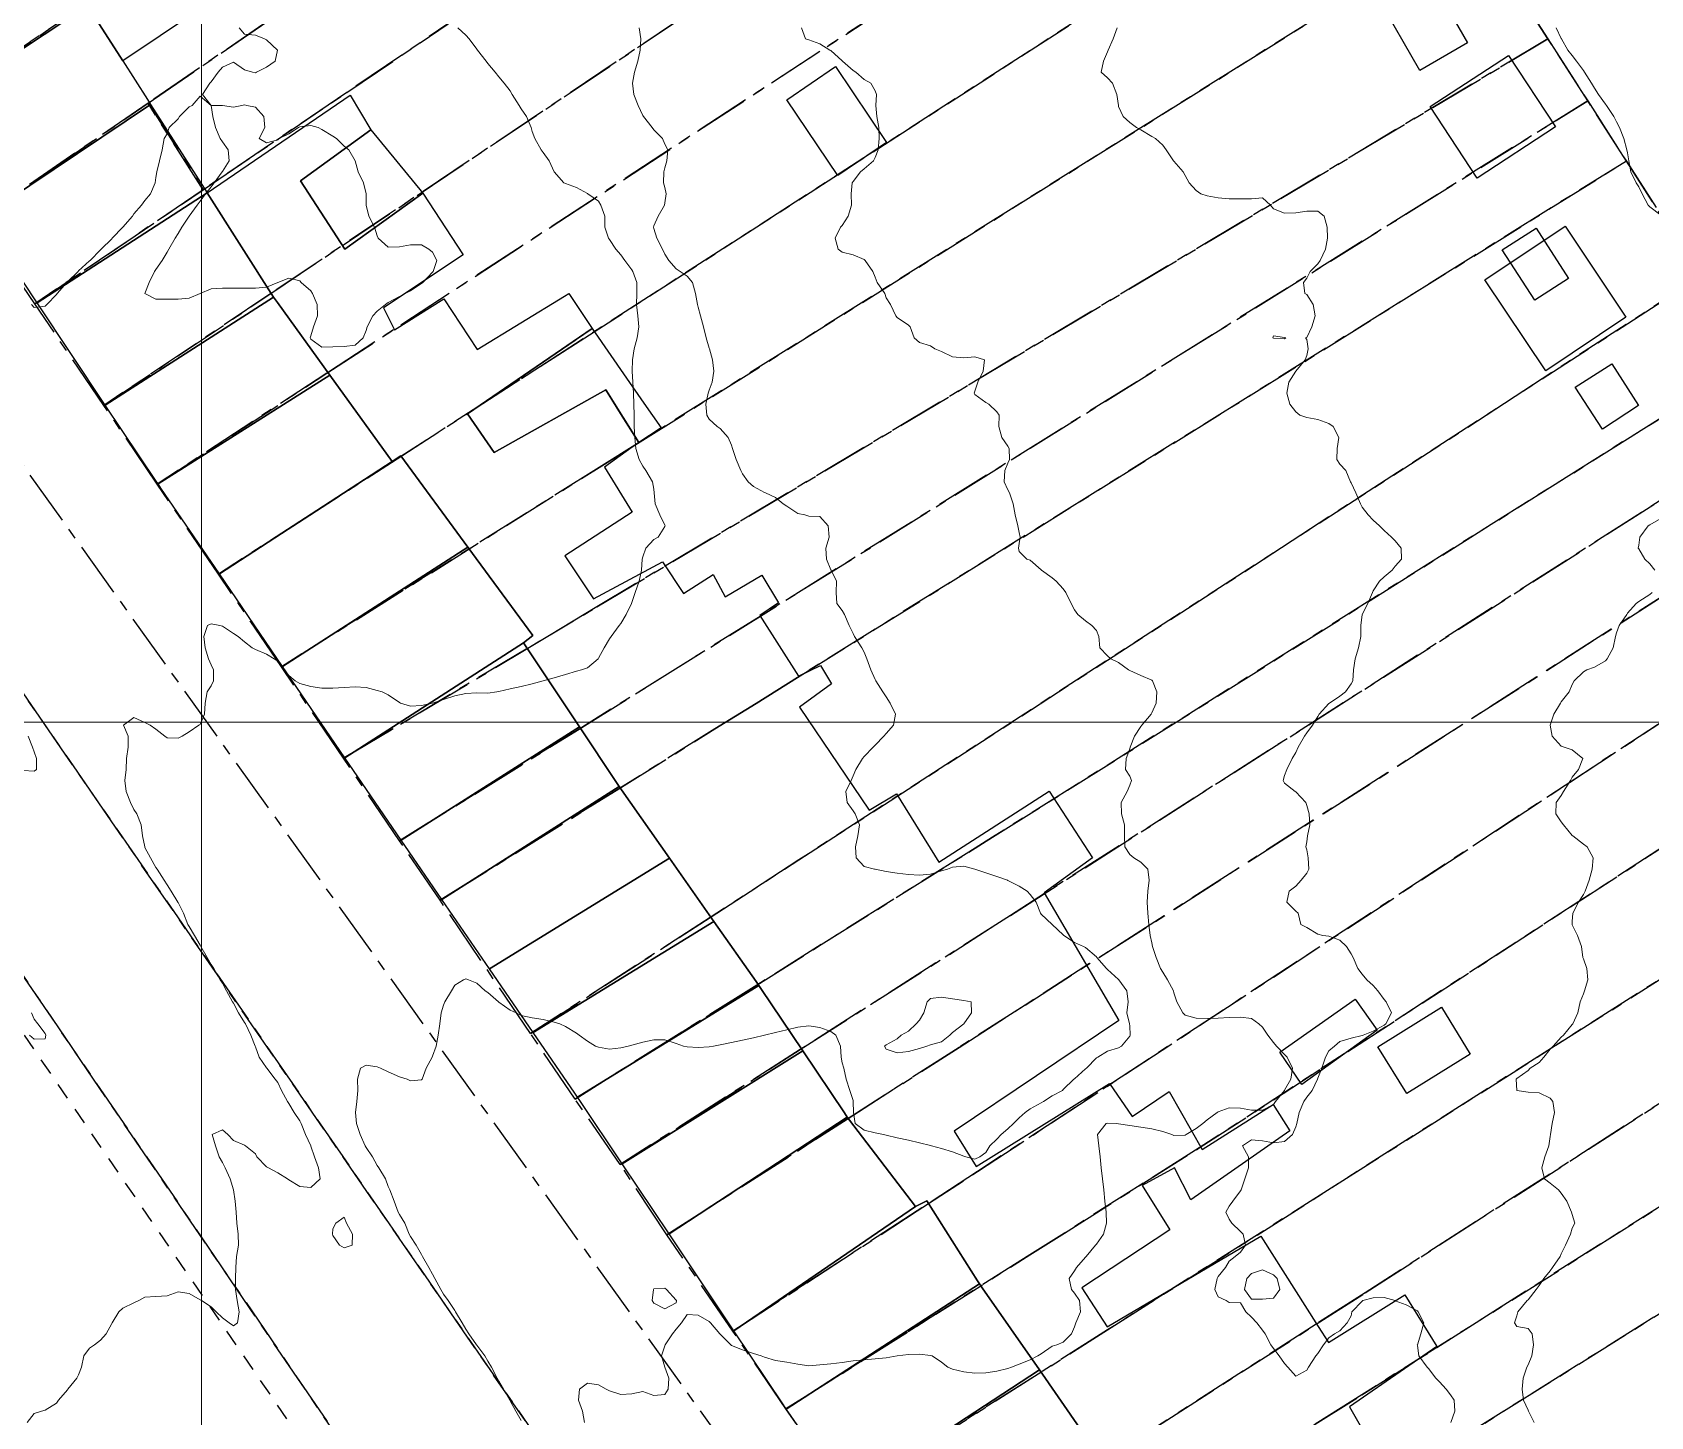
# Model space of a CAD drawing. Header units: centimetres. Extents: x 0 to 642158, y -847 to 649707.
# Drawn here: x 616659.2 to 616732.3, y 621356 to 621418.5 of the extents above; entities that cross this region are included whole.
import ezdxf

# ---------------------------------------------------------------- set-up
doc = ezdxf.new("R2010")
doc.units = ezdxf.units.CM
doc.header["$MEASUREMENT"] = 0
doc.linetypes.add('CENTERX2', pattern=[4, 2.5, -0.5, 0.5, -0.5])
doc.linetypes.add('JIS_02_0.7', pattern=[1.35, 0.75, -0.6])
for name, color, linetype, lineweight in [('MEV_grille', 254, 'Continuous', 9), ('WAL_parcellaire agricole', 7, 'JIS_02_0.7', 25), ('WAL_topographie 0.5', 253, 'Continuous', 20)]:
    doc.layers.add(name, color=color, linetype=linetype, lineweight=lineweight)
doc.layers.add('SPW_batiments', color=7, linetype='Continuous')
doc.layers.add('SPW_parcellaire cadastral', color=7, linetype='CENTERX2', lineweight=25, true_color=0xff0542)

# ---------------------------------------------------------------- blocks, each defined once
blk = doc.blocks.new('*U114')
at = {"layer": 'MEV_grille', "transparency": 33554687}
blk.add_lwpolyline([(-1338.461, 0), (1338.461, 0)], dxfattribs=at)
blk = doc.blocks.new('*U115')
at = {"layer": 'MEV_grille', "color": 0, "linetype": 'ByBlock', "lineweight": -2, "transparency": 16777216}
blk.add_blockref('*U114', (0, -1000), dxfattribs=at)
blk = doc.blocks.new('*U112')
at = {"layer": 'MEV_grille', "transparency": 33554687}
blk.add_lwpolyline([(0, 1825.476), (0, -1825.476)], dxfattribs=at)
blk = doc.blocks.new('*U113')
at = {"layer": 'MEV_grille', "color": 0, "linetype": 'ByBlock', "lineweight": -2, "transparency": 16777216}
blk.add_blockref('*U112', (1300, 0), dxfattribs=at)

msp = doc.modelspace()

# ---------------------------------------------------------------- linework, layer by layer
at = {"layer": 'SPW_batiments'}
for points in [[(616657.609, 621437.147), (616660.159, 621438.715), (616660.926, 621437.798), (616659.259, 621436.798), (616660.56, 621434.615), (616663.126, 621436.348), (616663.809, 621435.398), (616662.677, 621434.448), (616666.01, 621429.249), (616664.44, 621428.086), (616661.711, 621426.065), (616664.728, 621421.698), (616668.778, 621424.349), (616669.861, 621422.949), (616667.711, 621421.566), (616668.311, 621420.666), (616663.254, 621417.256), (616661.661, 621419.748), (616662.128, 621419.948), (616659.182, 621424.264), (616659.055, 621424.45)], [(616659.182, 621424.264), (616662.128, 621419.948), (616661.661, 621419.748), (616653.862, 621414.597), (616653.753, 621414.75), (616650.811, 621418.863), (616659.055, 621424.45), (616659.182, 621424.264)], [(616724.011, 621418.072), (616721.861, 621416.822), (616720.011, 621420.072), (616722.16, 621421.305), (616724.011, 621418.072)], [(616663.254, 621417.256), (616664.362, 621415.523), (616664.511, 621415.288), (616656.832, 621410.15), (616653.958, 621414.453), (616653.862, 621414.597), (616661.661, 621419.748), (616663.254, 621417.256)], [(616697.762, 621413.569), (616695.562, 621412.085), (616693.262, 621415.502), (616695.461, 621417.002), (616697.762, 621413.569)], [(616722.334, 621415.193), (616725.863, 621417.512), (616727.984, 621414.283), (616724.455, 621411.964), (616722.334, 621415.193)], [(616707.482, 621354.071), (616704.667, 621358.12), (616702.088, 621361.83), (616701.96, 621362.015), (616701.879, 621362.142), (616699.584, 621365.753), (616699.067, 621365.503), (616696.094, 621369.402), (616695.985, 621369.546), (616695.859, 621369.733), (616693.973, 621372.539), (616692.08, 621375.358), (616691.996, 621375.483), (616691.867, 621375.667), (616689.961, 621378.382), (616687.954, 621381.242), (616685.786, 621384.329), (616685.682, 621384.477), (616685.557, 621384.664), (616683.889, 621387.172), (616681.365, 621390.968), (616681.781, 621391.301), (616678.843, 621395.297), (616675.814, 621399.417), (616675.431, 621399.167), (616672.612, 621403.065), (616670.24, 621406.347), (616670.068, 621406.592), (616667.061, 621411.298), (616673.529, 621415.716), (616674.462, 621414.15)], [(616667.061, 621411.298), (616659.38, 621406.331), (616656.832, 621410.15), (616664.511, 621415.288), (616667.061, 621411.298)], [(616676.804, 621411.283), (616673.28, 621408.75), (616671.279, 621411.849), (616674.462, 621414.15), (616676.804, 621411.283)], [(616674.462, 621414.15), (616671.279, 621411.849), (616673.279, 621408.749), (616676.804, 621411.283), (616678.63, 621408.5), (616675.03, 621406.1), (616675.53, 621405.117), (616677.763, 621406.517), (616679.263, 621404.217), (616683.215, 621406.63), (616683.413, 621406.751), (616684.455, 621405.168), (616678.83, 621401.317), (616680.031, 621399.567), (616685.08, 621402.401), (616686.563, 621400.018), (616686.263, 621399.802), (616685.014, 621398.901), (616686.264, 621396.868), (616683.231, 621394.901), (616684.514, 621392.951), (616687.637, 621394.633), (616688.581, 621393.201), (616689.931, 621394.052), (616690.464, 621393.052), (616692.131, 621394.019), (616692.881, 621392.769), (616692.031, 621392.202), (616693.782, 621389.469), (616694.781, 621389.952), (616695.282, 621389.119), (616693.832, 621388.069), (616696.982, 621383.403), (616698.215, 621384.153), (616700.132, 621381.053), (616705.115, 621384.271), (616707.065, 621381.254), (616704.883, 621379.67), (616708.266, 621373.904), (616700.817, 621368.903), (616701.817, 621367.303), (616707.834, 621371.054), (616708.867, 621369.571), (616710.534, 621370.704), (616712.017, 621368.071), (616715.234, 621370.105), (616715.984, 621368.922), (616711.517, 621365.804), (616710.767, 621367.254), (616709.317, 621366.454), (616710.567, 621364.454), (616706.585, 621361.821), (616707.735, 621360.071), (616714.675, 621364.163), (616717.272, 621360.075), (616717.735, 621359.355), (616721.185, 621361.506), (616722.635, 621359.173), (616718.685, 621356.455), (616720.586, 621353.123)], [(616670.068, 621406.592), (616662.461, 621401.714), (616659.38, 621406.331), (616667.061, 621411.298), (616670.068, 621406.592)], [(616724.803, 621407.362), (616728.423, 621409.791), (616731.175, 621405.688), (616727.556, 621403.26), (616724.803, 621407.362)], [(616728.579, 621407.423), (616727.062, 621406.456), (616725.579, 621408.723), (616727.112, 621409.706), (616728.579, 621407.423)], [(616670.24, 621406.347), (616672.612, 621403.065), (616664.843, 621398.147), (616664.76, 621398.272), (616662.461, 621401.714), (616670.068, 621406.592), (616670.24, 621406.347)], [(616686.014, 621402.925), (616686.794, 621401.804), (616687.576, 621400.68), (616686.564, 621400.018), (616685.82, 621401.213), (616685.08, 621402.401), (616680.031, 621399.567), (616678.83, 621401.317), (616683.686, 621404.641), (616683.758, 621404.69), (616684.455, 621405.168), (616686.014, 621402.925)], [(616675.431, 621399.167), (616667.614, 621394.082), (616664.97, 621397.961), (616664.843, 621398.147), (616672.612, 621403.065), (616675.431, 621399.167)], [(616731.746, 621401.689), (616730.113, 621400.623), (616728.88, 621402.523), (616730.53, 621403.573), (616731.746, 621401.689)], [(616678.843, 621395.297), (616670.465, 621389.899), (616667.614, 621394.082), (616675.431, 621399.167), (616675.814, 621399.417), (616678.843, 621395.297)], [(616681.781, 621391.301), (616681.365, 621390.968), (616673.282, 621385.767), (616670.465, 621389.899), (616678.843, 621395.297), (616681.781, 621391.301)], [(616683.889, 621387.172), (616675.834, 621382.05), (616673.282, 621385.767), (616681.365, 621390.968), (616683.889, 621387.172)], [(616685.557, 621384.664), (616685.682, 621384.477), (616677.672, 621379.371), (616675.834, 621382.05), (616683.889, 621387.172), (616685.557, 621384.664)], [(616685.786, 621384.329), (616687.954, 621381.242), (616679.819, 621376.244), (616677.672, 621379.371), (616685.682, 621384.477), (616685.786, 621384.329)], [(616689.961, 621378.382), (616681.796, 621373.365), (616679.819, 621376.244), (616687.954, 621381.242), (616689.961, 621378.382)], [(616691.867, 621375.667), (616691.996, 621375.483), (616683.801, 621370.443), (616683.673, 621370.629), (616681.796, 621373.365), (616689.961, 621378.382), (616691.867, 621375.667)], [(616692.08, 621375.358), (616693.973, 621372.539), (616685.815, 621367.433), (616683.902, 621370.293), (616683.801, 621370.443), (616691.996, 621375.483), (616692.08, 621375.358)], [(616719.933, 621373.472), (616716.525, 621371.014), (616715.533, 621372.472), (616718.933, 621374.872), (616719.933, 621373.472)], [(616724.133, 621372.389), (616721.267, 621370.606), (616719.966, 621372.722), (616722.833, 621374.506), (616724.133, 621372.389)], [(616695.859, 621369.733), (616695.985, 621369.546), (616687.933, 621364.268), (616685.815, 621367.433), (616693.973, 621372.539), (616695.859, 621369.733)], [(616696.094, 621369.402), (616699.067, 621365.503), (616690.866, 621359.884), (616687.933, 621364.268), (616695.985, 621369.546), (616696.094, 621369.402)], [(616701.879, 621362.142), (616701.96, 621362.015), (616693.233, 621356.349), (616693.108, 621356.536), (616690.866, 621359.884), (616699.067, 621365.503), (616699.584, 621365.753), (616701.879, 621362.142)], [(616702.088, 621361.83), (616704.667, 621358.12), (616695.948, 621352.417), (616693.318, 621356.225), (616693.233, 621356.349), (616701.96, 621362.015), (616702.088, 621361.83)], [(616707.482, 621354.071), (616707.61, 621353.886), (616698.766, 621348.335), (616695.948, 621352.417), (616704.667, 621358.12), (616707.482, 621354.071)]]:
    msp.add_lwpolyline(points, dxfattribs=at)
at = {"layer": 'SPW_parcellaire cadastral'}
for points in [[(616566.625, 621511.044), (616564.791, 621513.686), (616562.26, 621517.345), (616562.09, 621517.555), (616560.837, 621519.073), (616559.593, 621520.62), (616559.431, 621521.093), (616562.84, 621525.118), (616566.156, 621529.044), (616642.743, 621421.307), (616722.612, 621309.833), (616752.379, 621269.003), (616769.052, 621263.236), (616759.547, 621253.317), (616749.116, 621266.152), (616727.057, 621293.296), (616697.336, 621332.785), (616601.598, 621471.483), (616596.393, 621467.821), (616586.863, 621481.938), (616577.257, 621496.035), (616566.625, 621511.044)], [(616759.547, 621253.317), (616758.203, 621251.915), (616755.27, 621248.854), (616753.119, 621246.609), (616718.835, 621287.856), (616605.696, 621453.681), (616596.393, 621467.821), (616601.598, 621471.483), (616697.336, 621332.785), (616727.057, 621293.296), (616749.116, 621266.152), (616759.547, 621253.317)], [(616843.298, 621468.926), (616844.699, 621459.573), (616763.576, 621407.792), (616743.058, 621394.144), (616740.611, 621398.066), (616738.619, 621401.169), (616736.954, 621403.762), (616734.539, 621407.524), (616731.193, 621412.737), (616729.448, 621415.455), (616727.649, 621418.257), (616724.212, 621423.611), (616721.042, 621428.548), (616718.189, 621432.992), (616715.449, 621437.26), (616712.283, 621442.191), (616709.628, 621446.327)], [(616703.931, 621455.201), (616707.044, 621450.352), (616668.574, 621424.506), (616666.569, 621423.159), (616661.967, 621420.067), (616653.69, 621414.506), (616650.745, 621418.842), (616658.965, 621424.462), (616703.931, 621455.201)], [(616605.696, 621453.681), (616718.835, 621287.856), (616753.119, 621246.609)], [(616664.392, 621415.351), (616656.697, 621410.082), (616653.69, 621414.506), (616661.967, 621420.067), (616666.569, 621423.159), (616668.574, 621424.506), (616707.044, 621450.352), (616709.628, 621446.327), (616664.392, 621415.351)], [(616664.392, 621415.351), (616709.628, 621446.327), (616712.283, 621442.191), (616673.378, 621415.838), (616666.889, 621411.442), (616664.392, 621415.351)], [(616715.449, 621437.26), (616669.903, 621406.726), (616662.396, 621401.694), (616659.276, 621406.285), (616666.889, 621411.442), (616673.378, 621415.838), (616712.283, 621442.191), (616715.449, 621437.26)], [(616715.449, 621437.26), (616718.189, 621432.992), (616672.472, 621403.148), (616664.807, 621398.145), (616662.396, 621401.694), (616669.903, 621406.726), (616715.449, 621437.26)], [(616664.807, 621398.145), (616672.472, 621403.148), (616718.189, 621432.992), (616721.042, 621428.548), (616683.708, 621404.479), (616675.387, 621399.115), (616667.572, 621394.076), (616664.807, 621398.145)], [(616670.416, 621389.89), (616667.572, 621394.076), (616675.387, 621399.115), (616683.708, 621404.479), (616721.042, 621428.548), (616724.212, 621423.611), (616686.51, 621399.978), (616684.895, 621398.966), (616670.416, 621389.89)], [(616727.649, 621418.257), (616684.673, 621392.589), (616681.476, 621390.68), (616673.227, 621385.753), (616670.416, 621389.89), (616684.895, 621398.966), (616686.51, 621399.978), (616724.212, 621423.611), (616727.649, 621418.257)], [(616727.649, 621418.257), (616729.448, 621415.455), (616683.874, 621387.075), (616675.76, 621382.024), (616673.227, 621385.753), (616681.476, 621390.68), (616684.673, 621392.589), (616727.649, 621418.257)], [(616675.76, 621382.024), (616683.874, 621387.075), (616729.448, 621415.455), (616731.193, 621412.737), (616693.744, 621389.404), (616691.867, 621388.235), (616690.009, 621387.078), (616685.67, 621384.374), (616677.586, 621379.337), (616675.76, 621382.024)], [(616659.276, 621406.285), (616656.697, 621410.082), (616664.392, 621415.351), (616666.889, 621411.442), (616659.276, 621406.285)], [(616734.539, 621407.524), (616693.801, 621381.158), (616689.798, 621378.567), (616681.679, 621373.313), (616677.586, 621379.337), (616685.67, 621384.374), (616690.009, 621387.078), (616691.867, 621388.235), (616693.744, 621389.404), (616731.193, 621412.737), (616734.539, 621407.524)], [(616736.954, 621403.762), (616702.55, 621382.186), (616701.475, 621381.512), (616694.813, 621377.334), (616691.899, 621375.507), (616683.687, 621370.357), (616681.679, 621373.313), (616689.798, 621378.567), (616693.801, 621381.158), (616734.539, 621407.524), (616736.954, 621403.762)], [(616693.218, 621356.362), (616690.817, 621359.874), (616699.139, 621365.301), (616701.875, 621367.085), (616743.058, 621394.144), (616763.576, 621407.792), (616766.461, 621403.571), (616711.894, 621368.151), (616709.229, 621366.469), (616705.797, 621364.302), (616704.232, 621363.314), (616693.218, 621356.362)], [(616736.954, 621403.762), (616738.619, 621401.169), (616703.361, 621378.657), (616693.858, 621372.59), (616685.732, 621367.402), (616683.687, 621370.357), (616691.899, 621375.507), (616694.813, 621377.334), (616701.475, 621381.512), (616702.55, 621382.186), (616736.954, 621403.762)], [(616693.218, 621356.362), (616704.232, 621363.314), (616705.797, 621364.302), (616709.229, 621366.469), (616711.894, 621368.151), (616766.461, 621403.571), (616769.222, 621399.536), (616738.445, 621379.409), (616707.749, 621359.928), (616695.915, 621352.417), (616693.218, 621356.362)], [(616738.619, 621401.169), (616740.611, 621398.066), (616704.022, 621374.605), (616701.041, 621372.693), (616695.978, 621369.448), (616687.839, 621364.229), (616685.732, 621367.402), (616693.858, 621372.59), (616703.361, 621378.657), (616738.619, 621401.169)], [(616743.058, 621394.144), (616701.875, 621367.085), (616699.139, 621365.301), (616690.817, 621359.874), (616687.839, 621364.229), (616695.978, 621369.448), (616701.041, 621372.693), (616704.022, 621374.605), (616740.611, 621398.066), (616743.058, 621394.144)], [(616775.859, 621388.838), (616778.838, 621384.107), (616723.226, 621349.439), (616721.529, 621348.381), (616719.201, 621346.929), (616714.046, 621343.716), (616705.746, 621338.542), (616703.102, 621342.142), (616711.979, 621347.698), (616722.256, 621354.13), (616746.002, 621368.991), (616775.859, 621388.838)], [(616741.196, 621375.617), (616719.391, 621361.607), (616717.174, 621360.183), (616713.892, 621358.074), (616710.43, 621355.85), (616698.715, 621348.323), (616695.915, 621352.417), (616707.749, 621359.928), (616738.445, 621379.409), (616741.196, 621375.617)], [(616699.561, 621344.58), (616697.525, 621347.558), (616698.715, 621348.323), (616710.43, 621355.85), (616713.892, 621358.074), (616717.174, 621360.183), (616719.391, 621361.607), (616741.196, 621375.617), (616743.566, 621372.35), (616719.245, 621356.997), (616716.895, 621355.518), (616709.645, 621350.944), (616700.758, 621345.335), (616699.561, 621344.58)], [(616699.561, 621344.58), (616700.758, 621345.335), (616709.645, 621350.944), (616716.895, 621355.518), (616719.245, 621356.997), (616743.566, 621372.35), (616746.002, 621368.991), (616722.256, 621354.13), (616711.979, 621347.698), (616703.102, 621342.142), (616701.902, 621341.392), (616699.561, 621344.58)]]:
    msp.add_lwpolyline(points, dxfattribs=at)
at = {"layer": 'WAL_parcellaire agricole'}
msp.add_lwpolyline([(616552.813, 621416.834), (616604.308, 621453.507), (616619.144, 621431.175), (616673.319, 621352.016), (616635.423, 621323.445), (616582.717, 621382.138), (616552.813, 621416.834)], dxfattribs=at)
at = {"layer": 'WAL_topographie 0.5'}
for points in [[(616678.398, 621418.75), (616678.75, 621418.427), (616678.897, 621418.25), (616679.25, 621417.784), (616679.276, 621417.75), (616679.665, 621417.25), (616679.75, 621417.141), (616680.077, 621416.75), (616680.25, 621416.539), (616680.482, 621416.25), (616680.75, 621415.901), (616680.852, 621415.75), (616681.16, 621415.25), (616681.25, 621415.1), (616681.491, 621414.75), (616681.705, 621414.25), (616681.75, 621414.073), (616681.87, 621413.75), (616682.161, 621413.25), (616682.25, 621413.125), (616682.523, 621412.75), (616682.75, 621412.25), (616682.75, 621412.25), (616683.187, 621411.75), (616683.25, 621411.714), (616683.75, 621411.536), (616684.25, 621411.268), (616684.272, 621411.25), (616684.75, 621410.917), (616684.857, 621410.75), (616685.027, 621410.25), (616685.034, 621409.75), (616685.193, 621409.25), (616685.25, 621409.187), (616685.529, 621408.75), (616685.75, 621408.498), (616685.934, 621408.25), (616686.25, 621407.826), (616686.3, 621407.75), (616686.474, 621407.25), (616686.478, 621406.75), (616686.468, 621406.25), (616686.519, 621405.75), (616686.562, 621405.25), (616686.495, 621404.75), (616686.356, 621404.25), (616686.276, 621403.75), (616686.275, 621403.25), (616686.302, 621402.75), (616686.326, 621402.25), (616686.348, 621401.75), (616686.356, 621401.25), (616686.366, 621400.75), (616686.383, 621400.25), (616686.429, 621399.75), (616686.581, 621399.25), (616686.75, 621398.947), (616686.891, 621398.75), (616687.187, 621398.25), (616687.25, 621397.917), (616687.269, 621397.75), (616687.307, 621397.25), (616687.511, 621396.75), (616687.75, 621396.292), (616687.759, 621396.25), (616687.75, 621396.219), (616687.45, 621395.75), (616687.25, 621395.631), (616686.886, 621395.25), (616686.75, 621394.85), (616686.723, 621394.75), (616686.694, 621394.25), (616686.579, 621393.75), (616686.411, 621393.25), (616686.25, 621392.796), (616686.233, 621392.75), (616686, 621392.25), (616685.75, 621391.85), (616685.687, 621391.75), (616685.313, 621391.25), (616685.25, 621391.15), (616685, 621390.75), (616684.75, 621390.279), (616684.731, 621390.25), (616684.25, 621389.847), (616683.977, 621389.75), (616683.75, 621389.682), (616683.25, 621389.534), (616682.75, 621389.395), (616682.25, 621389.25), (616682.25, 621389.25), (616681.75, 621389.115), (616681.25, 621389), (616680.75, 621388.889), (616680.25, 621388.765), (616680.15, 621388.75), (616679.75, 621388.691), (616679.25, 621388.703), (616678.75, 621388.682), (616678.25, 621388.569), (616677.75, 621388.413), (616677.25, 621388.25), (616677.25, 621388.25), (616676.75, 621388.145), (616676.25, 621388.107), (616675.806, 621388.25), (616675.75, 621388.278), (616675.25, 621388.625), (616674.972, 621388.75), (616674.75, 621388.819), (616674.25, 621388.947), (616673.75, 621388.987), (616673.25, 621388.946), (616672.75, 621388.917), (616672.25, 621388.92), (616671.75, 621388.99), (616671.25, 621389.134), (616671.04, 621389.25), (616670.75, 621389.487), (616670.561, 621389.75), (616670.25, 621390.143), (616670.095, 621390.25), (616669.75, 621390.463), (616669.25, 621390.665), (616669.098, 621390.75), (616668.75, 621391.008), (616668.462, 621391.25), (616668.25, 621391.395), (616667.75, 621391.727), (616667.639, 621391.75), (616667.25, 621391.833), (616667.075, 621391.75), (616666.913, 621391.25), (616666.98, 621390.75), (616667.127, 621390.25), (616667.25, 621389.979), (616667.352, 621389.75), (616667.348, 621389.25), (616667.25, 621389.03), (616667.066, 621388.75), (616666.967, 621388.25), (616666.947, 621387.75), (616666.75, 621387.286), (616666.694, 621387.25), (616666.25, 621386.942), (616665.938, 621386.75), (616665.75, 621386.656), (616665.25, 621386.676), (616665.145, 621386.75), (616664.75, 621387.076), (616664.484, 621387.25), (616664.25, 621387.375), (616663.75, 621387.6), (616663.283, 621387.25), (616663.49, 621386.75), (616663.5, 621386.25), (616663.424, 621385.75), (616663.397, 621385.25), (616663.348, 621384.75), (616663.404, 621384.25), (616663.607, 621383.75), (616663.75, 621383.432), (616663.879, 621383.25), (616664.087, 621382.75), (616664.145, 621382.25), (616664.24, 621381.75), (616664.25, 621381.729), (616664.502, 621381.25), (616664.75, 621380.821), (616664.8, 621380.75), (616665.122, 621380.25), (616665.25, 621380.042), (616665.44, 621379.75), (616665.742, 621379.25), (616665.75, 621379.235), (616665.993, 621378.75), (616666.195, 621378.25), (616666.25, 621378.148), (616666.49, 621377.75), (616666.75, 621377.303), (616666.781, 621377.25), (616667.064, 621376.75), (616667.25, 621376.438), (616667.361, 621376.25), (616667.656, 621375.75), (616667.75, 621375.596), (616667.94, 621375.25), (616668.216, 621374.75), (616668.25, 621374.691), (616668.485, 621374.25), (616668.75, 621373.817), (616668.791, 621373.75), (616669.033, 621373.25), (616669.239, 621372.75), (616669.25, 621372.719), (616669.41, 621372.25), (616669.75, 621371.77), (616669.763, 621371.75), (616670.134, 621371.25), (616670.25, 621371.107), (616670.42, 621370.75), (616670.687, 621370.25), (616670.75, 621370.16), (616670.998, 621369.75), (616671.25, 621369.371), (616671.319, 621369.25), (616671.509, 621368.75), (616671.742, 621368.25), (616671.75, 621368.228), (616671.914, 621367.75), (616672.089, 621367.25), (616672.167, 621366.75), (616671.75, 621366.365), (616671.25, 621366.409), (616670.75, 621366.71), (616670.694, 621366.75), (616670.25, 621367.017), (616669.83, 621367.25), (616669.75, 621367.288), (616669.313, 621367.75), (616669.25, 621367.88), (616668.796, 621368.25), (616668.75, 621368.276), (616668.25, 621368.481), (616667.991, 621368.75), (616667.75, 621368.967), (616667.286, 621368.75), (616667.441, 621368.25), (616667.609, 621367.75), (616667.75, 621367.49), (616667.883, 621367.25), (616668.102, 621366.75), (616668.25, 621366.25), (616668.25, 621366.25), (616668.322, 621365.75), (616668.368, 621365.25), (616668.401, 621364.75), (616668.471, 621364.25), (616668.477, 621363.75), (616668.383, 621363.25), (616668.36, 621362.75), (616668.341, 621362.25), (616668.341, 621361.75), (616668.414, 621361.25), (616668.504, 621360.75), (616668.432, 621360.25), (616668.25, 621360.11), (616668.056, 621360.25), (616667.75, 621360.476), (616667.476, 621360.75), (616667.25, 621360.966), (616666.804, 621361.25), (616666.75, 621361.285), (616666.25, 621361.579), (616665.75, 621361.642), (616665.25, 621361.466), (616664.75, 621361.444), (616664.25, 621361.401), (616663.972, 621361.25), (616663.75, 621361.152), (616663.25, 621360.907), (616663.067, 621360.75), (616662.764, 621360.25), (616662.75, 621360.212), (616662.5, 621359.75), (616662.25, 621359.464), (616661.969, 621359.25), (616661.75, 621359.104), (616661.493, 621358.75), (616661.38, 621358.25), (616661.25, 621357.897), (616661.182, 621357.75), (616660.766, 621357.25), (616660.75, 621357.227), (616660.346, 621356.75), (616660.25, 621356.618), (616659.75, 621356.306), (616659.583, 621356.25), (616659.25, 621356.145), (616658.937, 621355.75)], [(616668.505, 621418.75), (616668.75, 621418.464), (616669.25, 621418.42), (616669.659, 621418.25), (616669.75, 621418.207), (616670.239, 621417.75), (616670.136, 621417.25), (616669.75, 621416.971), (616669.3, 621416.75), (616669.25, 621416.722), (616669.114, 621416.75), (616668.75, 621416.861), (616668.25, 621417.21), (616667.75, 621416.974), (616667.564, 621416.75), (616667.25, 621416.31), (616667.189, 621416.25), (616666.85, 621415.75), (616667.25, 621415.25), (616667.75, 621415.25), (616667.75, 621415.25), (616668.25, 621415.177), (616668.625, 621415.25), (616668.75, 621415.276), (616668.861, 621415.25), (616669.25, 621415.175), (616669.627, 621414.75), (616669.667, 621414.25), (616669.417, 621413.75), (616669.75, 621413.562), (616670.25, 621413.7), (616670.317, 621413.75), (616670.75, 621413.97), (616671.196, 621414.25), (616671.25, 621414.275), (616671.75, 621414.338), (616672.083, 621414.25), (616672.25, 621414.167), (616672.75, 621413.857), (616672.911, 621413.75), (616673.25, 621413.411), (616673.464, 621413.25), (616673.75, 621412.75), (616673.75, 621412.75), (616673.883, 621412.25), (616674.125, 621411.75), (616674.25, 621411.25), (616674.25, 621411.25), (616674.25, 621410.75), (616674.375, 621410.25), (616674.625, 621409.75), (616674.75, 621409.35), (616674.788, 621409.25), (616675.25, 621408.85), (616675.75, 621408.854), (616676.25, 621408.95), (616676.75, 621408.946), (616677.073, 621408.75), (616677.25, 621408.613), (616677.436, 621408.25), (616677.277, 621407.75), (616677.25, 621407.718), (616676.81, 621407.25), (616676.75, 621407.202), (616676.25, 621406.871), (616676.016, 621406.75), (616675.75, 621406.621), (616675.25, 621406.343), (616675.115, 621406.25), (616674.75, 621405.95), (616674.546, 621405.75), (616674.292, 621405.25), (616674.25, 621405.083), (616674.107, 621404.75), (616673.75, 621404.417), (616673.25, 621404.364), (616672.75, 621404.336), (616672.25, 621404.329), (616671.75, 621404.687), (616671.722, 621404.75), (616671.75, 621404.833), (616671.875, 621405.25), (616672.05, 621405.75), (616672.036, 621406.25), (616671.83, 621406.75), (616671.75, 621406.868), (616671.317, 621407.25), (616671.25, 621407.317), (616670.75, 621407.438), (616670.25, 621407.25), (616670.25, 621407.25), (616669.75, 621407.036), (616669.25, 621407), (616668.75, 621407), (616668.25, 621407), (616667.75, 621407), (616667.25, 621406.964), (616666.75, 621406.75), (616666.75, 621406.75), (616666.25, 621406.536), (616665.75, 621406.5), (616665.25, 621406.5), (616664.75, 621406.5), (616664.25, 621406.75), (616664.25, 621406.75), (616664.25, 621406.75), (616664.45, 621407.25), (616664.69, 621407.75), (616664.75, 621407.838), (616665.03, 621408.25), (616665.25, 621408.617), (616665.337, 621408.75), (616665.621, 621409.25), (616665.75, 621409.461), (616665.912, 621409.75), (616666.25, 621410.25), (616666.25, 621410.25), (616666.615, 621410.75), (616666.75, 621410.922), (616666.987, 621411.25), (616667.25, 621411.578), (616667.378, 621411.75), (616667.737, 621412.25), (616667.75, 621412.269), (616668.055, 621412.75), (616668.011, 621413.25), (616667.75, 621413.599), (616667.652, 621413.75), (616667.442, 621414.25), (616667.315, 621414.75), (616667.25, 621415.25), (616667.25, 621415.25), (616666.75, 621415.667), (616666.393, 621415.25), (616666.25, 621415.181), (616665.819, 621414.75), (616665.75, 621414.65), (616665.35, 621414.25), (616665.25, 621413.964), (616665.125, 621413.75), (616665.028, 621413.25), (616664.917, 621412.75), (616664.792, 621412.25), (616664.75, 621412), (616664.719, 621411.75), (616664.5, 621411.25), (616664.25, 621410.95), (616664.092, 621410.75), (616663.75, 621410.344), (616663.69, 621410.25), (616663.25, 621409.75), (616663.25, 621409.75), (616662.771, 621409.25), (616662.75, 621409.226), (616662.274, 621408.75), (616662.25, 621408.726), (616661.774, 621408.25), (616661.75, 621408.226), (616661.25, 621407.769), (616661.228, 621407.75), (616660.75, 621407.272), (616660.728, 621407.25), (616660.279, 621406.75), (616660.25, 621406.714), (616659.817, 621406.25), (616659.75, 621406.173), (616659.25, 621406.115), (616659.12, 621406.25)], [(616686.583, 621418.75), (616686.662, 621418.25), (616686.624, 621417.75), (616686.519, 621417.25), (616686.38, 621416.75), (616686.285, 621416.25), (616686.351, 621415.75), (616686.535, 621415.25), (616686.75, 621414.798), (616686.782, 621414.75), (616687.171, 621414.25), (616687.25, 621414.15), (616687.637, 621413.75), (616687.75, 621413.495), (616687.884, 621413.25), (616687.842, 621412.75), (616687.75, 621412.429), (616687.701, 621412.25), (616687.683, 621411.75), (616687.75, 621411.536), (616687.812, 621411.25), (616687.75, 621410.85), (616687.727, 621410.75), (616687.45, 621410.25), (616687.25, 621409.813), (616687.236, 621409.75), (616687.25, 621409.691), (616687.389, 621409.25), (616687.636, 621408.75), (616687.75, 621408.532), (616687.92, 621408.25), (616688.25, 621407.86), (616688.443, 621407.75), (616688.75, 621407.532), (616689, 621407.25), (616689.124, 621406.75), (616689.221, 621406.25), (616689.25, 621406.129), (616689.36, 621405.75), (616689.487, 621405.25), (616689.615, 621404.75), (616689.75, 621404.276), (616689.758, 621404.25), (616689.9, 621403.75), (616689.964, 621403.25), (616689.884, 621402.75), (616689.75, 621402.385), (616689.701, 621402.25), (616689.6, 621401.75), (616689.644, 621401.25), (616689.75, 621401.076), (616690.108, 621400.75), (616690.25, 621400.66), (616690.606, 621400.25), (616690.75, 621399.898), (616690.804, 621399.75), (616690.963, 621399.25), (616691.176, 621398.75), (616691.25, 621398.607), (616691.507, 621398.25), (616691.75, 621398.03), (616692.25, 621397.768), (616692.288, 621397.75), (616692.75, 621397.535), (616693.086, 621397.25), (616693.25, 621397.145), (616693.75, 621396.806), (616694.076, 621396.75), (616694.25, 621396.689), (616694.75, 621396.68), (616695.128, 621396.25), (616695.175, 621395.75), (616695.017, 621395.25), (616695.056, 621394.75), (616695.25, 621394.269), (616695.262, 621394.25), (616695.504, 621393.75), (616695.491, 621393.25), (616695.516, 621392.75), (616695.75, 621392.431), (616695.866, 621392.25), (616696.07, 621391.75), (616696.25, 621391.394), (616696.316, 621391.25), (616696.645, 621390.75), (616696.75, 621390.544), (616696.874, 621390.25), (616697.047, 621389.75), (616697.25, 621389.32), (616697.284, 621389.25), (616697.592, 621388.75), (616697.75, 621388.537), (616697.92, 621388.25), (616698.164, 621387.75), (616698.072, 621387.25), (616697.75, 621386.87), (616697.647, 621386.75), (616697.25, 621386.346), (616697.157, 621386.25), (616696.75, 621385.829), (616696.682, 621385.75), (616696.377, 621385.25), (616696.25, 621384.953), (616696.164, 621384.75), (616695.93, 621384.25), (616695.984, 621383.75), (616696.25, 621383.382), (616696.341, 621383.25), (616696.542, 621382.75), (616696.467, 621382.25), (616696.366, 621381.75), (616696.391, 621381.25), (616696.75, 621380.87), (616697.212, 621380.75), (616697.25, 621380.742), (616697.75, 621380.639), (616698.25, 621380.561), (616698.75, 621380.5), (616699.25, 621380.471), (616699.75, 621380.521), (616700.25, 621380.664), (616700.51, 621380.75), (616700.75, 621380.84), (616701.25, 621380.877), (616701.75, 621380.75), (616701.75, 621380.75), (616702.25, 621380.583), (616702.75, 621380.417), (616703.221, 621380.25), (616703.25, 621380.235), (616703.75, 621379.969), (616704.118, 621379.75), (616704.25, 621379.603), (616704.523, 621379.25), (616704.724, 621378.75), (616704.75, 621378.714), (616705.25, 621378.25), (616705.25, 621378.25), (616705.75, 621377.776), (616705.771, 621377.75), (616706.25, 621377.424), (616706.664, 621377.25), (616706.75, 621377.205), (616707.25, 621376.78), (616707.268, 621376.75), (616707.7, 621376.25), (616707.75, 621376.212), (616708.25, 621375.754), (616708.254, 621375.75), (616708.617, 621375.25), (616708.683, 621374.75), (616708.616, 621374.25), (616708.74, 621373.75), (616708.75, 621373.667), (616708.775, 621373.25), (616708.75, 621373.205), (616708.386, 621372.75), (616708.25, 621372.67), (616707.75, 621372.52), (616707.307, 621372.25), (616707.25, 621372.217), (616706.793, 621371.75), (616706.75, 621371.716), (616706.25, 621371.276), (616706.228, 621371.25), (616705.75, 621370.792), (616705.708, 621370.75), (616705.25, 621370.509), (616704.857, 621370.25), (616704.75, 621370.192), (616704.25, 621369.922), (616704.019, 621369.75), (616703.75, 621369.514), (616703.498, 621369.25), (616703.25, 621369.005), (616702.935, 621368.75), (616702.75, 621368.544), (616702.424, 621368.25), (616702.25, 621367.938), (616701.972, 621367.75), (616701.75, 621367.639), (616701.35, 621367.75), (616701.25, 621367.782), (616700.75, 621367.969), (616700.25, 621368.116), (616699.792, 621368.25), (616699.75, 621368.262), (616699.25, 621368.375), (616698.75, 621368.493), (616698.25, 621368.611), (616697.75, 621368.722), (616697.625, 621368.75), (616697.25, 621368.833), (616696.75, 621368.956), (616696.35, 621369.25), (616696.27, 621369.75), (616696.258, 621370.25), (616696.25, 621370.292), (616696.105, 621370.75), (616695.939, 621371.25), (616695.839, 621371.75), (616695.75, 621372), (616695.705, 621372.25), (616695.679, 621372.75), (616695.471, 621373.25), (616695.25, 621373.411), (616694.75, 621373.596), (616694.25, 621373.669), (616693.75, 621373.606), (616693.25, 621373.488), (616692.75, 621373.371), (616692.25, 621373.25), (616692.25, 621373.25), (616691.75, 621373.129), (616691.25, 621373.017), (616690.75, 621372.907), (616690.25, 621372.808), (616689.938, 621372.75), (616689.75, 621372.721), (616689.25, 621372.69), (616688.75, 621372.718), (616688.583, 621372.75), (616688.25, 621372.861), (616687.75, 621373.03), (616687.25, 621373.029), (616686.75, 621372.926), (616686.25, 621372.797), (616686.083, 621372.75), (616685.75, 621372.667), (616685.25, 621372.617), (616684.75, 621372.702), (616684.607, 621372.75), (616684.25, 621372.977), (616683.875, 621373.25), (616683.75, 621373.333), (616683.25, 621373.635), (616683, 621373.75), (616682.75, 621373.833), (616682.25, 621373.954), (616681.75, 621374.021), (616681.25, 621374.129), (616681.031, 621374.25), (616680.75, 621374.379), (616680.25, 621374.74), (616680.235, 621374.75), (616679.75, 621375.171), (616679.63, 621375.25), (616679.25, 621375.589), (616678.875, 621375.75), (616678.75, 621375.788), (616678.65, 621375.75), (616678.25, 621375.5), (616678.1, 621375.25), (616677.799, 621374.75), (616677.75, 621374.596), (616677.643, 621374.25), (616677.58, 621373.75), (616677.5, 621373.25), (616677.417, 621372.75), (616677.25, 621372.292), (616677.234, 621372.25), (616676.967, 621371.75), (616676.773, 621371.25), (616676.75, 621371.224), (616676.25, 621371.176), (616676.094, 621371.25), (616675.75, 621371.354), (616675.25, 621371.592), (616674.898, 621371.75), (616674.75, 621371.819), (616674.25, 621371.884), (616673.988, 621371.75), (616673.86, 621371.25), (616673.868, 621370.75), (616673.826, 621370.25), (616673.768, 621369.75), (616673.819, 621369.25), (616673.985, 621368.75), (616674.201, 621368.25), (616674.25, 621368.164), (616674.532, 621367.75), (616674.75, 621367.362), (616674.825, 621367.25), (616675.126, 621366.75), (616675.25, 621366.413), (616675.32, 621366.25), (616675.516, 621365.75), (616675.7, 621365.25), (616675.75, 621365.142), (616675.99, 621364.75), (616676.193, 621364.25), (616676.25, 621364.141), (616676.502, 621363.75), (616676.75, 621363.342), (616676.801, 621363.25), (616677.086, 621362.75), (616677.25, 621362.441), (616677.356, 621362.25), (616677.618, 621361.75), (616677.75, 621361.538), (616677.953, 621361.25), (616678.25, 621360.802), (616678.286, 621360.75), (616678.584, 621360.25), (616678.75, 621359.967), (616678.888, 621359.75), (616679.236, 621359.25), (616679.25, 621359.232), (616679.61, 621358.75), (616679.75, 621358.52), (616679.907, 621358.25), (616680.172, 621357.75), (616680.25, 621357.616), (616680.458, 621357.25), (616680.735, 621356.75), (616680.75, 621356.726), (616681.013, 621356.25), (616681.25, 621355.841)], [(616693.917, 621418.75), (616694.107, 621418.25), (616694.25, 621418.209), (616694.75, 621418.035), (616695.2, 621417.75), (616695.25, 621417.723), (616695.75, 621417.265), (616695.77, 621417.25), (616696.25, 621416.82), (616696.375, 621416.75), (616696.75, 621416.426), (616697.046, 621416.25), (616697.25, 621415.904), (616697.304, 621415.75), (616697.283, 621415.25), (616697.326, 621414.75), (616697.414, 621414.25), (616697.428, 621413.75), (616697.389, 621413.25), (616697.25, 621412.895), (616697.177, 621412.75), (616696.75, 621412.382), (616696.592, 621412.25), (616696.25, 621411.811), (616696.213, 621411.75), (616696.164, 621411.25), (616696.174, 621410.75), (616696.034, 621410.25), (616695.75, 621409.819), (616695.681, 621409.75), (616695.44, 621409.25), (616695.583, 621408.75), (616695.75, 621408.616), (616696.25, 621408.494), (616696.75, 621408.291), (616696.804, 621408.25), (616697.143, 621407.75), (616697.25, 621407.485), (616697.345, 621407.25), (616697.679, 621406.75), (616697.75, 621406.55), (616697.937, 621406.25), (616698.185, 621405.75), (616698.25, 621405.662), (616698.75, 621405.327), (616698.827, 621405.25), (616699.017, 621404.75), (616699.25, 621404.531), (616699.75, 621404.38), (616699.95, 621404.25), (616700.25, 621404.125), (616700.75, 621403.885), (616701.25, 621403.848), (616701.75, 621403.887), (616702.187, 621403.75), (616702.128, 621403.25), (616701.885, 621402.75), (616701.75, 621402.338), (616701.715, 621402.25), (616701.75, 621402.185), (616702.25, 621401.822), (616702.382, 621401.75), (616702.75, 621401.4), (616702.857, 621401.25), (616702.83, 621400.75), (616702.97, 621400.25), (616703.25, 621399.861), (616703.297, 621399.75), (616703.319, 621399.25), (616703.25, 621399.083), (616703.104, 621398.75), (616703.077, 621398.25), (616703.25, 621397.885), (616703.317, 621397.75), (616703.489, 621397.25), (616703.569, 621396.75), (616703.701, 621396.25), (616703.75, 621395.95), (616703.799, 621395.75), (616703.75, 621395.464), (616703.725, 621395.25), (616703.75, 621395.1), (616704.1, 621394.75), (616704.25, 621394.703), (616704.75, 621394.273), (616704.772, 621394.25), (616705.25, 621393.906), (616705.429, 621393.75), (616705.75, 621393.404), (616705.864, 621393.25), (616706.101, 621392.75), (616706.25, 621392.461), (616706.41, 621392.25), (616706.75, 621391.967), (616707.046, 621391.75), (616707.25, 621391.525), (616707.356, 621391.25), (616707.407, 621390.75), (616707.75, 621390.375), (616707.904, 621390.25), (616708.25, 621390.086), (616708.701, 621389.75), (616708.75, 621389.72), (616709.25, 621389.493), (616709.75, 621389.279), (616709.786, 621389.25), (616709.974, 621388.75), (616709.953, 621388.25), (616709.75, 621387.802), (616709.722, 621387.75), (616709.294, 621387.25), (616709.25, 621387.196), (616708.969, 621386.75), (616708.772, 621386.25), (616708.75, 621386.176), (616708.595, 621385.75), (616708.564, 621385.25), (616708.75, 621384.94), (616708.827, 621384.75), (616708.75, 621384.54), (616708.633, 621384.25), (616708.367, 621383.75), (616708.379, 621383.25), (616708.508, 621382.75), (616708.514, 621382.25), (616708.53, 621381.75), (616708.75, 621381.406), (616708.938, 621381.25), (616709.25, 621381.063), (616709.563, 621380.75), (616709.623, 621380.25), (616709.562, 621379.75), (616709.544, 621379.25), (616709.562, 621378.75), (616709.61, 621378.25), (616709.676, 621377.75), (616709.75, 621377.417), (616709.787, 621377.25), (616709.941, 621376.75), (616710.148, 621376.25), (616710.25, 621376.097), (616710.458, 621375.75), (616710.723, 621375.25), (616710.75, 621375.155), (616710.887, 621374.75), (616711.153, 621374.25), (616711.25, 621374.151), (616711.75, 621374.007), (616712.25, 621373.995), (616712.75, 621374.015), (616713.25, 621374.035), (616713.75, 621374.056), (616714.25, 621374.002), (616714.58, 621373.75), (616714.75, 621373.603), (616714.996, 621373.25), (616715.25, 621372.912), (616715.379, 621372.75), (616715.75, 621372.363), (616715.862, 621372.25), (616716.1, 621371.75), (616716.038, 621371.25), (616715.75, 621370.754), (616715.747, 621370.75), (616715.339, 621370.25), (616715.25, 621370.118), (616714.75, 621369.852), (616714.25, 621369.848), (616713.75, 621369.942), (616713.25, 621369.961), (616712.75, 621369.778), (616712.709, 621369.75), (616712.25, 621369.415), (616712.054, 621369.25), (616711.75, 621369.021), (616711.298, 621368.75), (616711.25, 621368.72), (616710.75, 621368.715), (616710.648, 621368.75), (616710.25, 621368.89), (616709.75, 621369.011), (616709.25, 621369.092), (616708.75, 621369.165), (616708.25, 621369.244), (616708.15, 621369.25), (616707.75, 621369.272), (616707.683, 621369.25), (616707.295, 621368.75), (616707.359, 621368.25), (616707.417, 621367.75), (616707.467, 621367.25), (616707.518, 621366.75), (616707.574, 621366.25), (616707.632, 621365.75), (616707.683, 621365.25), (616707.698, 621364.75), (616707.565, 621364.25), (616707.25, 621363.803), (616707.209, 621363.75), (616706.779, 621363.25), (616706.75, 621363.216), (616706.34, 621362.75), (616706.25, 621362.6), (616706.022, 621362.25), (616706.121, 621361.75), (616706.25, 621361.595), (616706.477, 621361.25), (616706.524, 621360.75), (616706.321, 621360.25), (616706.25, 621360.063), (616706.115, 621359.75), (616705.75, 621359.375), (616705.45, 621359.25), (616705.25, 621359.192), (616704.75, 621358.852), (616704.595, 621358.75), (616704.25, 621358.571), (616703.75, 621358.375), (616703.408, 621358.25), (616703.25, 621358.191), (616702.75, 621358.064), (616702.25, 621357.993), (616701.75, 621357.976), (616701.25, 621358.028), (616700.75, 621358.15), (616700.528, 621358.25), (616700.25, 621358.477), (616699.821, 621358.75), (616699.75, 621358.769), (616699.25, 621358.836), (616698.75, 621358.823), (616698.25, 621358.75), (616698.25, 621358.75), (616697.75, 621358.672), (616697.25, 621358.614), (616696.75, 621358.571), (616696.25, 621358.531), (616695.75, 621358.462), (616695.25, 621358.402), (616694.75, 621358.35), (616694.25, 621358.306), (616693.75, 621358.375), (616693.25, 621358.467), (616692.75, 621358.55), (616692.25, 621358.691), (616692.096, 621358.75), (616691.75, 621358.86), (616691.25, 621359.023), (616690.75, 621359.227), (616690.724, 621359.25), (616690.25, 621359.732), (616690.235, 621359.75), (616689.809, 621360.25), (616689.75, 621360.302), (616689.25, 621360.595), (616688.75, 621360.62), (616688.5, 621360.25), (616688.25, 621359.956), (616688.091, 621359.75), (616687.759, 621359.25), (616687.75, 621359.212), (616687.6, 621358.75), (616687.75, 621358.25), (616687.75, 621358.25), (616687.932, 621357.75), (616687.9, 621357.25), (616687.75, 621357.013), (616687.25, 621356.961), (616686.75, 621357.139), (616686.25, 621357.043), (616685.75, 621357.013), (616685.25, 621357.169), (616685.1, 621357.25), (616684.75, 621357.439), (616684.25, 621357.518), (616683.893, 621357.25), (616683.85, 621356.75), (616684.022, 621356.25), (616684.11, 621355.75)], [(616708.181, 621418.75), (616708.009, 621418.25), (616707.781, 621417.75), (616707.75, 621417.675), (616707.573, 621417.25), (616707.458, 621416.75), (616707.75, 621416.491), (616707.967, 621416.25), (616708.162, 621415.75), (616708.237, 621415.25), (616708.25, 621415.205), (616708.45, 621414.75), (616708.75, 621414.482), (616709.059, 621414.25), (616709.25, 621414.142), (616709.75, 621413.845), (616709.909, 621413.75), (616710.25, 621413.45), (616710.397, 621413.25), (616710.734, 621412.75), (616710.75, 621412.731), (616711.167, 621412.25), (616711.25, 621412.083), (616711.442, 621411.75), (616711.75, 621411.402), (616711.969, 621411.25), (616712.25, 621411.16), (616712.75, 621411.078), (616713.25, 621411.035), (616713.75, 621411.031), (616714.25, 621411.036), (616714.75, 621411.077), (616715.119, 621410.75), (616715.25, 621410.583), (616715.75, 621410.375), (616716.25, 621410.391), (616716.75, 621410.469), (616717.25, 621410.474), (616717.533, 621410.25), (616717.672, 621409.75), (616717.686, 621409.25), (616717.599, 621408.75), (616717.355, 621408.25), (616717.25, 621408.086), (616716.907, 621407.75), (616716.75, 621407.446), (616716.601, 621407.25), (616716.671, 621406.75), (616716.75, 621406.714), (616717.041, 621406.25), (616717.13, 621405.75), (616716.976, 621405.25), (616716.75, 621404.77), (616716.688, 621404.75), (616716.75, 621404.679), (616716.815, 621404.25), (616716.75, 621403.95), (616716.681, 621403.75), (616716.25, 621403.25), (616716.25, 621403.25), (616715.939, 621402.75), (616715.846, 621402.25), (616715.991, 621401.75), (616716.25, 621401.409), (616716.441, 621401.25), (616716.75, 621401.143), (616717.25, 621401.062), (616717.75, 621400.881), (616717.946, 621400.75), (616718.2, 621400.25), (616718.127, 621399.75), (616718.11, 621399.25), (616718.25, 621399.038), (616718.514, 621398.75), (616718.723, 621398.25), (616718.75, 621398.194), (616718.972, 621397.75), (616719.172, 621397.25), (616719.25, 621397.091), (616719.528, 621396.75), (616719.75, 621396.51), (616720.033, 621396.25), (616720.25, 621396.05), (616720.576, 621395.75), (616720.75, 621395.576), (616721.018, 621395.25), (616721.038, 621394.75), (616720.75, 621394.433), (616720.605, 621394.25), (616720.25, 621393.95), (616720.036, 621393.75), (616719.75, 621393.321), (616719.714, 621393.25), (616719.51, 621392.75), (616719.25, 621392.25), (616719.25, 621392.25), (616719.19, 621391.75), (616719.197, 621391.25), (616719.087, 621390.75), (616718.933, 621390.25), (616718.86, 621389.75), (616718.834, 621389.25), (616718.75, 621389.115), (616718.496, 621388.75), (616718.25, 621388.561), (616717.783, 621388.25), (616717.75, 621388.223), (616717.313, 621387.75), (616717.25, 621387.644), (616717.01, 621387.25), (616716.75, 621386.899), (616716.649, 621386.75), (616716.363, 621386.25), (616716.25, 621386.02), (616716.086, 621385.75), (616715.844, 621385.25), (616715.75, 621384.969), (616715.68, 621384.75), (616715.75, 621384.625), (616716.227, 621384.25), (616716.25, 621384.241), (616716.702, 621383.75), (616716.75, 621383.614), (616716.854, 621383.25), (616716.894, 621382.75), (616716.788, 621382.25), (616716.75, 621381.972), (616716.712, 621381.75), (616716.75, 621381.617), (616716.818, 621381.25), (616716.841, 621380.75), (616716.75, 621380.562), (616716.505, 621380.25), (616716.25, 621379.973), (616715.958, 621379.75), (616715.845, 621379.25), (616716.25, 621378.845), (616716.361, 621378.75), (616716.485, 621378.25), (616716.75, 621378.109), (616717.25, 621377.807), (616717.481, 621377.75), (616717.75, 621377.718), (616718.25, 621377.53), (616718.539, 621377.25), (616718.75, 621376.914), (616718.843, 621376.75), (616719.056, 621376.25), (616719.25, 621375.997), (616719.463, 621375.75), (616719.75, 621375.483), (616719.955, 621375.25), (616720.25, 621374.851), (616720.333, 621374.75), (616720.586, 621374.25), (616720.331, 621373.75), (616720.25, 621373.697), (616719.75, 621373.422), (616719.296, 621373.25), (616719.25, 621373.235), (616718.75, 621373.115), (616718.25, 621372.953), (616718.01, 621372.75), (616717.75, 621372.539), (616717.604, 621372.25), (616717.429, 621371.75), (616717.25, 621371.304), (616717.237, 621371.25), (616716.991, 621370.75), (616716.75, 621370.44), (616716.623, 621370.25), (616716.41, 621369.75), (616716.298, 621369.25), (616716.25, 621369.099), (616716.107, 621368.75), (616715.75, 621368.433), (616715.25, 621368.374), (616714.75, 621368.465), (616714.25, 621368.52), (616713.848, 621368.25), (616714.12, 621367.75), (616714.122, 621367.25), (616713.958, 621366.75), (616713.789, 621366.25), (616713.75, 621366.206), (616713.414, 621365.75), (616713.25, 621365.523), (616713.096, 621365.25), (616713.25, 621364.934), (616713.365, 621364.75), (616713.75, 621364.377), (616713.879, 621364.25), (616713.982, 621363.75), (616713.75, 621363.444), (616713.51, 621363.25), (616713.25, 621363.026), (616713.072, 621362.75), (616712.75, 621362.336), (616712.705, 621362.25), (616712.597, 621361.75), (616712.75, 621361.424), (616713.113, 621361.25), (616713.25, 621361.162), (616713.75, 621361.15), (616714, 621360.75), (616714.25, 621360.5), (616714.5, 621360.25), (616714.75, 621359.917), (616714.875, 621359.75), (616715.125, 621359.25), (616715.25, 621359.083), (616715.5, 621358.75), (616715.75, 621358.417), (616715.893, 621358.25), (616716.25, 621357.833), (616716.75, 621358.113), (616716.829, 621358.25), (616717.156, 621358.75), (616717.25, 621358.857), (616717.5, 621359.25), (616717.75, 621359.573), (616718, 621359.75), (616718.25, 621359.893), (616718.576, 621360.25), (616718.75, 621360.558), (616718.784, 621360.75), (616719.25, 621361.229), (616719.29, 621361.25), (616719.75, 621361.38), (616720.25, 621361.395), (616720.739, 621361.25), (616720.75, 621361.247), (616721.25, 621361.062), (616721.75, 621360.792), (616721.791, 621360.75), (616722.039, 621360.25), (616721.906, 621359.75), (616721.75, 621359.258), (616721.747, 621359.25), (616721.75, 621359.224), (616721.811, 621358.75), (616722.188, 621358.25), (616722.25, 621358.188), (616722.585, 621357.75), (616722.75, 621357.575), (616723.054, 621357.25), (616723.25, 621357), (616723.408, 621356.75), (616723.436, 621356.25), (616723.26, 621355.75)], [(616728.018, 621418.75), (616728.25, 621418.273), (616728.261, 621418.25), (616728.555, 621417.75), (616728.75, 621417.512), (616728.942, 621417.25), (616729.25, 621416.826), (616729.302, 621416.75), (616729.617, 621416.25), (616729.75, 621416.031), (616729.937, 621415.75), (616730.25, 621415.302), (616730.289, 621415.25), (616730.629, 621414.75), (616730.75, 621414.514), (616730.884, 621414.25), (616731.071, 621413.75), (616731.219, 621413.25), (616731.25, 621413.107), (616731.306, 621412.75), (616731.399, 621412.25), (616731.638, 621411.75), (616731.75, 621411.567), (616731.913, 621411.25), (616732.174, 621410.75), (616732.25, 621410.663), (616732.75, 621410.284)], [(616715.75, 621404.704), (616715.812, 621404.75), (616715.75, 621404.764), (616715.25, 621404.834), (616715.222, 621404.75), (616715.25, 621404.728), (616715.75, 621404.704)], [(616732.75, 621396.579), (616732.25, 621396.303), (616732.182, 621396.25), (616731.804, 621395.75), (616731.75, 621395.375), (616731.724, 621395.25), (616731.75, 621395.217), (616732.03, 621394.75), (616732.25, 621394.538), (616732.484, 621394.25)], [(616732.357, 621393.25), (616732.25, 621393.155), (616731.75, 621392.844), (616731.64, 621392.75), (616731.25, 621392.306), (616731.207, 621392.25), (616730.864, 621391.75), (616730.75, 621391.417), (616730.706, 621391.25), (616730.59, 621390.75), (616730.321, 621390.25), (616730.25, 621390.163), (616729.75, 621389.867), (616729.409, 621389.75), (616729.25, 621389.653), (616728.836, 621389.25), (616728.75, 621389.092), (616728.606, 621388.75), (616728.25, 621388.306), (616728.211, 621388.25), (616727.912, 621387.75), (616727.75, 621387.25), (616727.836, 621386.75), (616728.25, 621386.306), (616728.375, 621386.25), (616728.75, 621386.138), (616729.22, 621385.75), (616729.023, 621385.25), (616728.75, 621384.893), (616728.668, 621384.75), (616728.357, 621384.25), (616728.25, 621384.069), (616728.025, 621383.75), (616728.006, 621383.25), (616728.25, 621382.885), (616728.35, 621382.75), (616728.75, 621382.267), (616728.773, 621382.25), (616729.25, 621381.875), (616729.425, 621381.75), (616729.685, 621381.25), (616729.646, 621380.75), (616729.51, 621380.25), (616729.333, 621379.75), (616729.25, 621379.6), (616729.031, 621379.25), (616728.773, 621378.75), (616728.75, 621378.375), (616728.742, 621378.25), (616728.75, 621378.224), (616728.987, 621377.75), (616729.163, 621377.25), (616729.232, 621376.75), (616729.25, 621376.697), (616729.399, 621376.25), (616729.448, 621375.75), (616729.3, 621375.25), (616729.25, 621375.111), (616729.102, 621374.75), (616729.006, 621374.25), (616728.774, 621373.75), (616728.75, 621373.723), (616728.354, 621373.25), (616728.25, 621373.151), (616727.885, 621372.75), (616727.75, 621372.606), (616727.464, 621372.25), (616727.25, 621372.012), (616726.844, 621371.75), (616726.75, 621371.652), (616726.25, 621371.288), (616726.208, 621371.25), (616726.25, 621370.75), (616726.25, 621370.75), (616726.75, 621370.675), (616727.25, 621370.639), (616727.75, 621370.397), (616727.869, 621370.25), (616727.946, 621369.75), (616727.833, 621369.25), (616727.762, 621368.75), (616727.75, 621368.667), (616727.687, 621368.25), (616727.515, 621367.75), (616727.369, 621367.25), (616727.49, 621366.75), (616727.75, 621366.564), (616728.129, 621366.25), (616728.25, 621366.104), (616728.5, 621365.75), (616728.719, 621365.25), (616728.75, 621365.143), (616728.858, 621364.75), (616728.75, 621364.521), (616728.671, 621364.25), (616728.44, 621363.75), (616728.25, 621363.363), (616728.198, 621363.25), (616727.857, 621362.75), (616727.75, 621362.598), (616727.466, 621362.25), (616727.25, 621361.937), (616727.116, 621361.75), (616726.75, 621361.29), (616726.71, 621361.25), (616726.292, 621360.75), (616726.25, 621360.562), (616726.131, 621360.25), (616726.25, 621360.083), (616726.75, 621359.987), (616726.937, 621359.75), (616726.992, 621359.25), (616726.922, 621358.75), (616726.75, 621358.357), (616726.702, 621358.25), (616726.533, 621357.75), (616726.489, 621357.25), (616726.547, 621356.75), (616726.75, 621356.298), (616726.771, 621356.25), (616727.031, 621355.75)], [(616658.983, 621386.75), (616659.168, 621386.25), (616659.25, 621386.04), (616659.353, 621385.75), (616659.353, 621385.25), (616659.25, 621385.172), (616658.75, 621385.206)], [(616699.25, 621372.643), (616699.583, 621372.75), (616699.75, 621372.808), (616700.25, 621372.946), (616700.619, 621373.25), (616700.75, 621373.361), (616701.25, 621373.75), (616701.25, 621373.75), (616701.596, 621374.25), (616701.583, 621374.75), (616701.25, 621374.817), (616700.75, 621374.88), (616700.25, 621374.956), (616699.75, 621374.896), (616699.604, 621374.75), (616699.446, 621374.25), (616699.25, 621373.927), (616699.107, 621373.75), (616698.75, 621373.424), (616698.417, 621373.25), (616698.25, 621373.083), (616697.75, 621372.803), (616697.667, 621372.75), (616697.75, 621372.607), (616698.25, 621372.442), (616698.75, 621372.512), (616699.25, 621372.643)], [(616659.131, 621374.25), (616659.25, 621373.962), (616659.412, 621373.75), (616659.75, 621373.324), (616659.78, 621373.25), (616659.75, 621373.083), (616659.25, 621373.065), (616659.033, 621373.25)], [(616673.611, 621363.75), (616673.25, 621363.632), (616673.04, 621363.75), (616672.75, 621364.2), (616672.728, 621364.25), (616672.75, 621364.5), (616672.875, 621364.75), (616673.25, 621365.023), (616673.365, 621364.75), (616673.63, 621364.25), (616673.611, 621363.75)], [(616715.532, 621361.75), (616715.25, 621361.368), (616714.75, 621361.313), (616714.25, 621361.317), (616713.94, 621361.75), (616714.05, 621362.25), (616714.25, 621362.472), (616714.75, 621362.636), (616715.25, 621362.412), (616715.412, 621362.25), (616715.532, 621361.75)], [(616688.25, 621361.15), (616688.273, 621361.25), (616688.25, 621361.274), (616687.817, 621361.75), (616687.75, 621361.807), (616687.25, 621361.781), (616687.225, 621361.75), (616687.171, 621361.25), (616687.25, 621361.136), (616687.75, 621360.882), (616688.25, 621361.15)]]:
    msp.add_lwpolyline(points, dxfattribs=at)

# ---------------------------------------------------------------- block references
at = {"layer": 'MEV_grille', "transparency": 33554687}
for name, p in [('*U113', (615366.814, 620593.644)), ('*U115', (616669.481, 622387.381))]:
    msp.add_blockref(name, p, dxfattribs=at)

doc.saveas('drawing.dxf')
